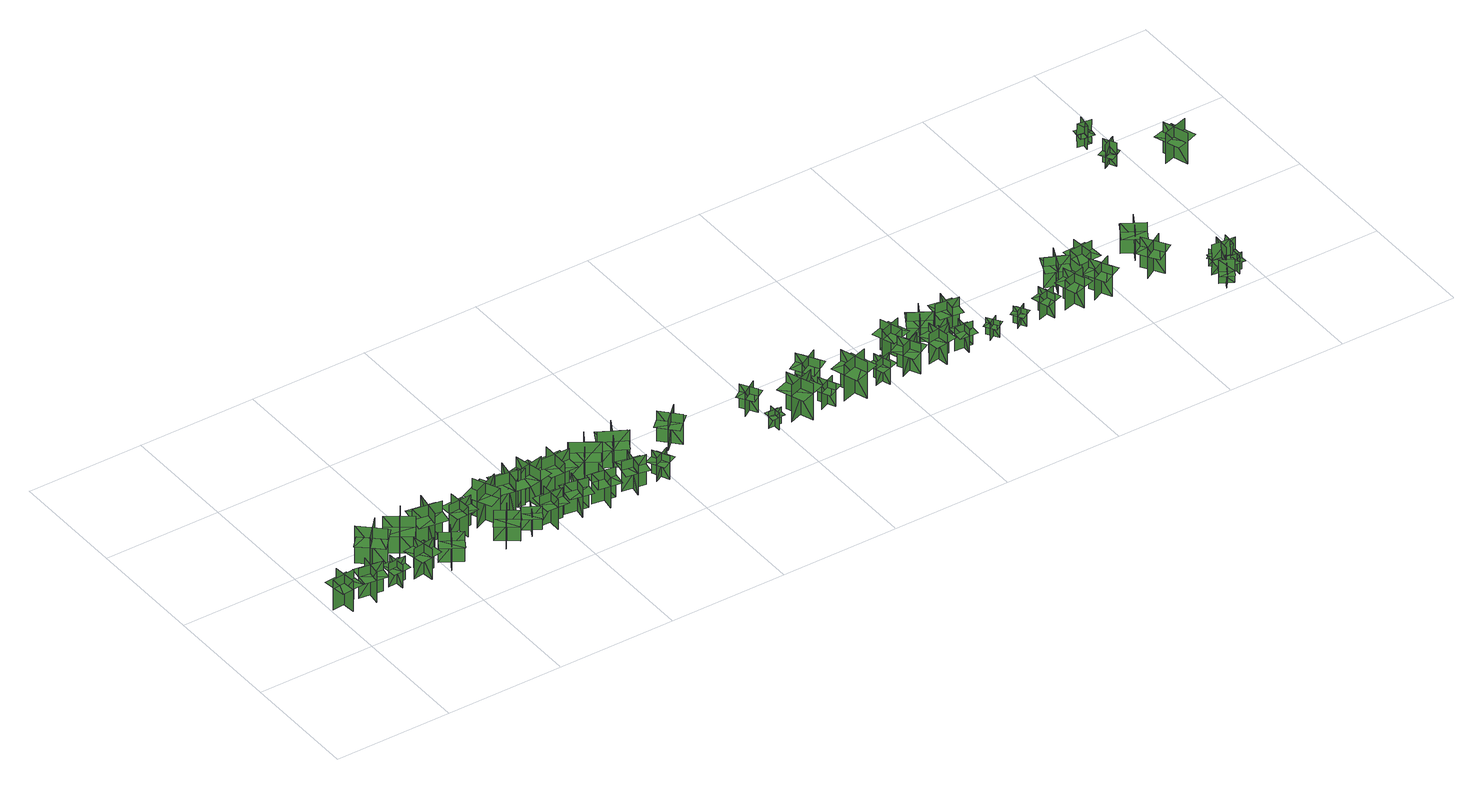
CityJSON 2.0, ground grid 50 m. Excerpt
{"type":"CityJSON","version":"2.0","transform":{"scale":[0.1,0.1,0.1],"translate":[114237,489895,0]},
"CityObjects":{
"tree1":{"type":"SolitaryVegetationObject","geometry":[{"type":"MultiSurface","lod":"1","boundaries":[[[0,1,2]],[[0,2,3]],[[4,5,6]],[[4,6,7]],[[8,9,10]],[[8,10,11]],[[8,11,12]],[[8,12,13]]]}]},
"tree2":{"type":"SolitaryVegetationObject","geometry":[{"type":"MultiSurface","lod":"1","boundaries":[[[14,15,16]],[[14,16,17]],[[18,19,20]],[[18,20,21]],[[22,23,24]],[[22,24,25]],[[22,25,26]],[[22,26,27]]]}]},
"tree3":{"type":"SolitaryVegetationObject","geometry":[{"type":"MultiSurface","lod":"1","boundaries":[[[28,29,30]],[[28,30,31]],[[32,33,34]],[[32,34,35]],[[36,37,38]],[[36,38,39]],[[36,39,40]],[[36,40,41]]]}]},
"tree4":{"type":"SolitaryVegetationObject","geometry":[{"type":"MultiSurface","lod":"1","boundaries":[[[42,43,44]],[[42,44,45]],[[46,47,48]],[[46,48,49]],[[50,51,52]],[[50,52,53]],[[50,53,54]],[[50,54,55]]]}]},
"tree5":{"type":"SolitaryVegetationObject","geometry":[{"type":"MultiSurface","lod":"1","boundaries":[[[56,57,58]],[[56,58,59]],[[60,61,62]],[[60,62,63]],[[64,65,66]],[[64,66,67]],[[64,67,68]],[[64,68,69]]]}]},
"tree6":{"type":"SolitaryVegetationObject","geometry":[{"type":"MultiSurface","lod":"1","boundaries":[[[70,71,72]],[[70,72,73]],[[74,75,76]],[[74,76,77]],[[78,79,80]],[[78,80,81]],[[78,81,82]],[[78,82,83]]]}]},
"tree7":{"type":"SolitaryVegetationObject","geometry":[{"type":"MultiSurface","lod":"1","boundaries":[[[84,85,86]],[[84,86,87]],[[88,89,90]],[[88,90,91]],[[92,93,94]],[[92,94,95]],[[92,95,96]],[[92,96,97]]]}]},
"tree8":{"type":"SolitaryVegetationObject","geometry":[{"type":"MultiSurface","lod":"1","boundaries":[[[98,99,100]],[[98,100,101]],[[102,103,104]],[[102,104,105]],[[106,107,108]],[[106,108,109]],[[106,109,110]],[[106,110,111]]]}]},
"tree9":{"type":"SolitaryVegetationObject","geometry":[{"type":"MultiSurface","lod":"1","boundaries":[[[112,113,114]],[[112,114,115]],[[116,117,118]],[[116,118,119]],[[120,121,122]],[[120,122,123]],[[120,123,124]],[[120,124,125]]]}]},
"tree10":{"type":"SolitaryVegetationObject","geometry":[{"type":"MultiSurface","lod":"1","boundaries":[[[126,127,128]],[[126,128,129]],[[130,131,132]],[[130,132,133]],[[134,135,136]],[[134,136,137]],[[134,137,138]],[[134,138,139]]]}]},
"tree11":{"type":"SolitaryVegetationObject","geometry":[{"type":"MultiSurface","lod":"1","boundaries":[[[140,141,142]],[[140,142,143]],[[144,145,146]],[[144,146,147]],[[148,149,150]],[[148,150,151]],[[148,151,152]],[[148,152,153]]]}]},
"tree12":{"type":"SolitaryVegetationObject","geometry":[{"type":"MultiSurface","lod":"1","boundaries":[[[154,155,156]],[[154,156,157]],[[158,159,160]],[[158,160,161]],[[162,163,164]],[[162,164,165]],[[162,165,166]],[[162,166,167]]]}]},
"tree13":{"type":"SolitaryVegetationObject","geometry":[{"type":"MultiSurface","lod":"1","boundaries":[[[168,169,170]],[[168,170,171]],[[172,173,174]],[[172,174,175]],[[176,177,178]],[[176,178,179]],[[176,179,180]],[[176,180,181]]]}]},
"tree14":{"type":"SolitaryVegetationObject","geometry":[{"type":"MultiSurface","lod":"1","boundaries":[[[182,183,184]],[[182,184,185]],[[186,187,188]],[[186,188,189]],[[190,191,192]],[[190,192,193]],[[190,193,194]],[[190,194,195]]]}]},
"tree15":{"type":"SolitaryVegetationObject","geometry":[{"type":"MultiSurface","lod":"1","boundaries":[[[196,197,198]],[[196,198,199]],[[200,201,202]],[[200,202,203]],[[204,205,206]],[[204,206,207]],[[204,207,208]],[[204,208,209]]]}]},
"tree16":{"type":"SolitaryVegetationObject","geometry":[{"type":"MultiSurface","lod":"1","boundaries":[[[210,211,212]],[[210,212,213]],[[214,215,216]],[[214,216,217]],[[218,219,220]],[[218,220,221]],[[218,221,222]],[[218,222,223]]]}]},
"tree17":{"type":"SolitaryVegetationObject","geometry":[{"type":"MultiSurface","lod":"1","boundaries":[[[224,225,226]],[[224,226,227]],[[228,229,230]],[[228,230,231]],[[232,233,234]],[[232,234,235]],[[232,235,236]],[[232,236,237]]]}]},
"tree18":{"type":"SolitaryVegetationObject","geometry":[{"type":"MultiSurface","lod":"1","boundaries":[[[238,239,240]],[[238,240,241]],[[242,243,244]],[[242,244,245]],[[246,247,248]],[[246,248,249]],[[246,249,250]],[[246,250,251]]]}]},
"tree19":{"type":"SolitaryVegetationObject","geometry":[{"type":"MultiSurface","lod":"1","boundaries":[[[252,253,254]],[[252,254,255]],[[256,257,258]],[[256,258,259]],[[260,261,262]],[[260,262,263]],[[260,263,264]],[[260,264,265]]]}]},
"tree20":{"type":"SolitaryVegetationObject","geometry":[{"type":"MultiSurface","lod":"1","boundaries":[[[266,267,268]],[[266,268,269]],[[270,271,272]],[[270,272,273]],[[274,275,276]],[[274,276,277]],[[274,277,278]],[[274,278,279]]]}]},
"tree21":{"type":"SolitaryVegetationObject","geometry":[{"type":"MultiSurface","lod":"1","boundaries":[[[280,281,282]],[[280,282,283]],[[284,285,286]],[[284,286,287]],[[288,289,290]],[[288,290,291]],[[288,291,292]],[[288,292,293]]]}]},
"tree22":{"type":"SolitaryVegetationObject","geometry":[{"type":"MultiSurface","lod":"1","boundaries":[[[294,295,296]],[[294,296,297]],[[298,299,300]],[[298,300,301]],[[302,303,304]],[[302,304,305]],[[302,305,306]],[[302,306,307]]]}]},
"tree23":{"type":"SolitaryVegetationObject","geometry":[{"type":"MultiSurface","lod":"1","boundaries":[[[308,309,310]],[[308,310,311]],[[312,313,314]],[[312,314,315]],[[316,317,318]],[[316,318,319]],[[316,319,320]],[[316,320,321]]]}]},
"tree24":{"type":"SolitaryVegetationObject","geometry":[{"type":"MultiSurface","lod":"1","boundaries":[[[322,323,324]],[[322,324,325]],[[326,327,328]],[[326,328,329]],[[330,331,332]],[[330,332,333]],[[330,333,334]],[[330,334,335]]]}]},
"tree25":{"type":"SolitaryVegetationObject","geometry":[{"type":"MultiSurface","lod":"1","boundaries":[[[336,337,338]],[[336,338,339]],[[340,341,342]],[[340,342,343]],[[344,345,346]],[[344,346,347]],[[344,347,348]],[[344,348,349]]]}]},
"tree26":{"type":"SolitaryVegetationObject","geometry":[{"type":"MultiSurface","lod":"1","boundaries":[[[350,351,352]],[[350,352,353]],[[354,355,356]],[[354,356,357]],[[358,359,360]],[[358,360,361]],[[358,361,362]],[[358,362,363]]]}]},
"tree27":{"type":"SolitaryVegetationObject","geometry":[{"type":"MultiSurface","lod":"1","boundaries":[[[364,365,366]],[[364,366,367]],[[368,369,370]],[[368,370,371]],[[372,373,374]],[[372,374,375]],[[372,375,376]],[[372,376,377]]]}]},
"tree28":{"type":"SolitaryVegetationObject","geometry":[{"type":"MultiSurface","lod":"1","boundaries":[[[378,379,380]],[[378,380,381]],[[382,383,384]],[[382,384,385]],[[386,387,388]],[[386,388,389]],[[386,389,390]],[[386,390,391]]]}]},
"tree29":{"type":"SolitaryVegetationObject","geometry":[{"type":"MultiSurface","lod":"1","boundaries":[[[392,393,394]],[[392,394,395]],[[396,397,398]],[[396,398,399]],[[400,401,402]],[[400,402,403]],[[400,403,404]],[[400,404,405]]]}]},
"tree30":{"type":"SolitaryVegetationObject","geometry":[{"type":"MultiSurface","lod":"1","boundaries":[[[406,407,408]],[[406,408,409]],[[410,411,412]],[[410,412,413]],[[414,415,416]],[[414,416,417]],[[414,417,418]],[[414,418,419]]]}]},
"tree31":{"type":"SolitaryVegetationObject","geometry":[{"type":"MultiSurface","lod":"1","boundaries":[[[420,421,422]],[[420,422,423]],[[424,425,426]],[[424,426,427]],[[428,429,430]],[[428,430,431]],[[428,431,432]],[[428,432,433]]]}]},
"tree32":{"type":"SolitaryVegetationObject","geometry":[{"type":"MultiSurface","lod":"1","boundaries":[[[434,435,436]],[[434,436,437]],[[438,439,440]],[[438,440,441]],[[442,443,444]],[[442,444,445]],[[442,445,446]],[[442,446,447]]]}]},
"tree33":{"type":"SolitaryVegetationObject","geometry":[{"type":"MultiSurface","lod":"1","boundaries":[[[448,449,450]],[[448,450,451]],[[452,453,454]],[[452,454,455]],[[456,457,458]],[[456,458,459]],[[456,459,460]],[[456,460,461]]]}]},
"tree34":{"type":"SolitaryVegetationObject","geometry":[{"type":"MultiSurface","lod":"1","boundaries":[[[462,463,464]],[[462,464,465]],[[466,467,468]],[[466,468,469]],[[470,471,472]],[[470,472,473]],[[470,473,474]],[[470,474,475]]]}]},
"tree35":{"type":"SolitaryVegetationObject","geometry":[{"type":"MultiSurface","lod":"1","boundaries":[[[476,477,478]],[[476,478,479]],[[480,481,482]],[[480,482,483]],[[484,485,486]],[[484,486,487]],[[484,487,488]],[[484,488,489]]]}]},
"tree36":{"type":"SolitaryVegetationObject","geometry":[{"type":"MultiSurface","lod":"1","boundaries":[[[490,491,492]],[[490,492,493]],[[494,495,496]],[[494,496,497]],[[498,499,500]],[[498,500,501]],[[498,501,502]],[[498,502,503]]]}]},
"tree37":{"type":"SolitaryVegetationObject","geometry":[{"type":"MultiSurface","lod":"1","boundaries":[[[504,505,506]],[[504,506,507]],[[508,509,510]],[[508,510,511]],[[512,513,514]],[[512,514,515]],[[512,515,516]],[[512,516,517]]]}]},
"tree38":{"type":"SolitaryVegetationObject","geometry":[{"type":"MultiSurface","lod":"1","boundaries":[[[518,519,520]],[[518,520,521]],[[522,523,524]],[[522,524,525]],[[526,527,528]],[[526,528,529]],[[526,529,530]],[[526,530,531]]]}]},
"tree39":{"type":"SolitaryVegetationObject","geometry":[{"type":"MultiSurface","lod":"1","boundaries":[[[532,533,534]],[[532,534,535]],[[536,537,538]],[[536,538,539]],[[540,541,542]],[[540,542,543]],[[540,543,544]],[[540,544,545]]]}]},
"tree40":{"type":"SolitaryVegetationObject","geometry":[{"type":"MultiSurface","lod":"1","boundaries":[[[546,547,548]],[[546,548,549]],[[550,551,552]],[[550,552,553]],[[554,555,556]],[[554,556,557]],[[554,557,558]],[[554,558,559]]]}]},
"tree41":{"type":"SolitaryVegetationObject","geometry":[{"type":"MultiSurface","lod":"1","boundaries":[[[560,561,562]],[[560,562,563]],[[564,565,566]],[[564,566,567]],[[568,569,570]],[[568,570,571]],[[568,571,572]],[[568,572,573]]]}]},
"tree42":{"type":"SolitaryVegetationObject","geometry":[{"type":"MultiSurface","lod":"1","boundaries":[[[574,575,576]],[[574,576,577]],[[578,579,580]],[[578,580,581]],[[582,583,584]],[[582,584,585]],[[582,585,586]],[[582,586,587]]]}]},
"tree43":{"type":"SolitaryVegetationObject","geometry":[{"type":"MultiSurface","lod":"1","boundaries":[[[588,589,590]],[[588,590,591]],[[592,593,594]],[[592,594,595]],[[596,597,598]],[[596,598,599]],[[596,599,600]],[[596,600,601]]]}]},
"tree44":{"type":"SolitaryVegetationObject","geometry":[{"type":"MultiSurface","lod":"1","boundaries":[[[602,603,604]],[[602,604,605]],[[606,607,608]],[[606,608,609]],[[610,611,612]],[[610,612,613]],[[610,613,614]],[[610,614,615]]]}]},
"tree45":{"type":"SolitaryVegetationObject","geometry":[{"type":"MultiSurface","lod":"1","boundaries":[[[616,617,618]],[[616,618,619]],[[620,621,622]],[[620,622,623]],[[624,625,626]],[[624,626,627]],[[624,627,628]],[[624,628,629]]]}]},
"tree46":{"type":"SolitaryVegetationObject","geometry":[{"type":"MultiSurface","lod":"1","boundaries":[[[630,631,632]],[[630,632,633]],[[634,635,636]],[[634,636,637]],[[638,639,635]],[[638,635,634]],[[640,641,631]],[[640,631,630]],[[630,631,642]],[[630,642,643]],[[630,644,645]],[[630,645,631]]]}]},
"tree47":{"type":"SolitaryVegetationObject","geometry":[{"type":"MultiSurface","lod":"1","boundaries":[[[646,647,648]],[[646,648,649]],[[650,651,652]],[[650,652,653]],[[654,655,651]],[[654,651,650]],[[656,657,647]],[[656,647,646]],[[646,647,658]],[[646,658,659]],[[646,660,661]],[[646,661,647]]]}]},
"tree48":{"type":"SolitaryVegetationObject","geometry":[{"type":"MultiSurface","lod":"1","boundaries":[[[662,663,664]],[[662,664,665]],[[666,667,668]],[[666,668,669]],[[670,671,672]],[[670,672,673]],[[670,674,675]],[[670,675,671]]]}]},
"tree49":{"type":"SolitaryVegetationObject","geometry":[{"type":"MultiSurface","lod":"1","boundaries":[[[676,677,678]],[[676,678,679]],[[680,681,682]],[[680,682,683]],[[684,685,686]],[[684,686,687]],[[684,688,689]],[[684,689,685]]]}]},
"tree50":{"type":"SolitaryVegetationObject","geometry":[{"type":"MultiSurface","lod":"1","boundaries":[[[690,691,692]],[[690,692,693]],[[694,695,696]],[[694,696,697]],[[698,699,695]],[[698,695,694]],[[700,701,691]],[[700,691,690]],[[690,691,702]],[[690,702,703]],[[690,704,705]],[[690,705,691]]]}]},
"tree51":{"type":"SolitaryVegetationObject","geometry":[{"type":"MultiSurface","lod":"1","boundaries":[[[706,707,708]],[[706,708,709]],[[710,711,712]],[[710,712,713]],[[714,715,711]],[[714,711,710]],[[716,717,707]],[[716,707,706]],[[706,707,718]],[[706,718,719]],[[706,720,721]],[[706,721,707]]]}]},
"tree52":{"type":"SolitaryVegetationObject","geometry":[{"type":"MultiSurface","lod":"1","boundaries":[[[722,723,724]],[[722,724,725]],[[726,727,728]],[[726,728,729]],[[730,731,727]],[[730,727,726]],[[732,733,723]],[[732,723,722]],[[722,723,734]],[[722,734,735]],[[722,736,737]],[[722,737,723]]]}]},
"tree53":{"type":"SolitaryVegetationObject","geometry":[{"type":"MultiSurface","lod":"1","boundaries":[[[738,739,740]],[[738,740,741]],[[742,743,744]],[[742,744,745]],[[746,747,748]],[[746,748,749]],[[746,749,750]],[[746,750,751]]]}]}
},
"vertices":[
[104,267,9],[5,257,9],[5,257,148],[104,267,148],[53,309,9],[62,210,9],[62,210,148],[53,309,148],[53,309,109],[3,305,109],[13,205,109],[62,210,109],[112,215,109],[103,314,109],
[179,305,7],[165,207,7],[165,207,145],[179,305,145],[126,266,7],[224,252,7],[224,252,145],[126,266,145],[126,266,106],[119,216,106],[217,203,106],[224,252,106],[231,301,106],[132,315,106],
[255,260,8],[332,264,8],[332,264,115],[255,260,115],[293,225,8],[289,302,8],[289,302,115],[293,225,115],[293,225,85],[331,227,85],[327,304,85],[289,302,85],[250,300,85],[254,223,85],
[327,371,7],[237,453,7],[237,453,177],[327,371,177],[324,452,7],[242,362,7],[242,362,177],[324,452,177],[324,452,129],[279,493,129],[197,403,129],[242,362,129],[287,321,129],[369,411,129],
[364,251,4],[462,267,4],[462,267,143],[364,251,143],[417,212,4],[401,310,4],[401,310,143],[417,212,143],[417,212,104],[466,220,104],[451,318,104],[401,310,104],[352,302,104],[368,204,104],
[375,362,7],[445,462,7],[445,462,176],[375,362,176],[455,375,7],[355,445,7],[355,445,176],[455,375,176],[455,375,129],[490,425,129],[390,495,129],[355,445,129],[320,395,129],[420,326,129],
[556,298,7],[504,212,7],[504,212,145],[556,298,145],[491,282,7],[576,231,7],[576,231,145],[491,282,145],[491,282,106],[465,239,106],[551,188,106],[576,231,106],[602,274,106],[517,325,106],
[524,352,6],[544,472,6],[544,472,175],[524,352,175],[590,399,6],[470,418,6],[470,418,175],[590,399,175],[590,399,128],[600,459,128],[480,478,128],[470,418,128],[460,358,128],[580,339,128],
[667,450,4],[673,350,4],[673,350,143],[667,450,143],[623,400,4],[722,406,4],[722,406,143],[623,400,143],[623,400,104],[626,351,104],[725,357,104],[722,406,104],[719,456,104],[620,450,104],
[803,288,6],[745,207,6],[745,207,145],[803,288,145],[737,278,6],[818,220,6],[818,220,145],[737,278,145],[737,278,106],[708,237,106],[789,179,106],[818,220,106],[847,261,106],[766,318,106],
[761,452,6],[812,342,6],[812,342,175],[761,452,175],[732,376,6],[843,428,6],[843,428,175],[732,376,175],[732,376,128],[758,321,128],[869,373,128],[843,428,128],[817,483,128],[707,432,128],
[905,282,7],[867,215,7],[867,215,115],[905,282,115],[855,269,7],[923,231,7],[923,231,115],[855,269,115],[855,269,85],[836,235,85],[904,197,85],[923,231,85],[942,264,85],[874,303,85],
[836,411,7],[956,391,7],[956,391,177],[836,411,177],[883,345,7],[903,465,7],[903,465,177],[883,345,177],[883,345,129],[943,335,129],[963,455,129],[903,465,129],[843,475,129],[823,355,129],
[975,297,6],[972,198,6],[972,198,145],[975,297,145],[926,252,6],[1026,249,6],[1026,249,145],[926,252,145],[926,252,106],[925,202,106],[1024,199,106],[1026,249,106],[1028,299,106],[928,302,106],
[926,391,7],[1045,416,7],[1045,416,176],[926,391,176],[994,347,7],[969,466,7],[969,466,176],[994,347,176],[994,347,129],[1053,359,129],[1028,478,129],[969,466,129],[909,453,129],[934,334,129],
[1087,208,5],[1105,306,5],[1105,306,144],[1087,208,144],[1142,246,5],[1044,263,5],[1044,263,144],[1142,246,144],[1142,246,105],[1151,295,105],[1052,312,105],[1044,263,105],[1035,214,105],[1133,197,105],
[1095,456,6],[1094,334,6],[1094,334,175],[1095,456,175],[1037,400,6],[1159,399,6],[1159,399,175],[1037,400,175],[1037,400,128],[1037,339,128],[1158,338,128],[1159,399,128],[1159,460,128],[1037,460,128],
[1260,243,6],[1162,258,6],[1162,258,144],[1260,243,144],[1221,297,6],[1206,198,6],[1206,198,144],[1221,297,144],[1221,297,105],[1172,304,105],[1157,206,105],[1206,198,105],[1255,191,105],[1270,289,105],
[1179,431,6],[1281,363,6],[1281,363,175],[1179,431,175],[1195,351,6],[1262,453,6],[1262,453,175],[1195,351,175],[1195,351,128],[1246,317,128],[1313,419,128],[1262,453,128],[1212,486,128],[1144,385,128],
[1296,257,7],[1394,240,7],[1394,240,145],[1296,257,145],[1334,203,7],[1352,301,7],[1352,301,145],[1334,203,145],[1334,203,106],[1383,194,106],[1401,292,106],[1352,301,106],[1303,310,106],[1285,212,106],
[1303,427,5],[1409,368,5],[1409,368,174],[1303,427,174],[1325,349,5],[1384,455,5],[1384,455,174],[1325,349,174],[1325,349,126],[1378,319,126],[1437,425,126],[1384,455,126],[1331,485,126],[1272,379,126],
[1436,233,8],[1505,267,8],[1505,267,115],[1436,233,115],[1484,216,8],[1450,286,8],[1450,286,115],[1484,216,115],[1484,216,85],[1519,233,85],[1485,303,85],[1450,286,85],[1415,269,85],[1449,199,85],
[1580,368,7],[1653,436,7],[1653,436,145],[1580,368,145],[1646,365,7],[1578,438,7],[1578,438,145],[1646,365,145],[1646,365,106],[1682,399,106],[1615,472,106],[1578,438,106],[1542,405,106],[1609,332,106],
[1988,292,8],[1987,237,8],[1987,237,85],[1988,292,85],[1961,267,8],[2016,266,8],[2016,266,85],[1961,267,85],[1961,267,63],[1961,239,63],[2016,239,63],[2016,266,63],[2017,294,63],[1961,294,63],
[1985,368,9],[1943,433,9],[1943,433,117],[1985,368,117],[1996,419,9],[1931,376,9],[1931,376,117],[1996,419,117],[1996,419,86],[1975,451,86],[1910,408,86],[1931,376,86],[1952,344,86],[2017,386,86],
[2055,255,5],[2169,296,5],[2169,296,174],[2055,255,174],[2128,220,5],[2087,334,5],[2087,334,174],[2128,220,174],[2128,220,127],[2185,241,127],[2144,355,127],[2087,334,127],[2029,314,127],[2071,199,127],
[2242,239,6],[2209,309,6],[2209,309,113],[2242,239,113],[2260,287,6],[2189,254,6],[2189,254,113],[2260,287,113],[2260,287,83],[2243,322,83],[2173,290,83],[2189,254,83],[2206,219,83],[2276,252,83],
[2250,356,7],[2201,443,7],[2201,443,145],[2250,356,145],[2268,420,7],[2182,371,7],[2182,371,145],[2268,420,145],[2268,420,107],[2243,463,107],[2157,414,107],[2182,371,107],[2206,327,107],[2293,377,107],
[2368,218,3],[2331,334,3],[2331,334,172],[2368,218,172],[2405,290,3],[2289,253,3],[2289,253,172],[2405,290,172],[2405,290,124],[2387,348,124],[2271,311,124],[2289,253,124],[2308,195,124],[2424,232,124],
[2438,260,7],[2512,282,7],[2512,282,114],[2438,260,114],[2483,236,7],[2461,310,7],[2461,310,114],[2483,236,114],[2483,236,84],[2520,247,84],[2498,321,84],[2461,310,84],[2424,299,84],[2446,225,84],
[2553,250,5],[2642,294,5],[2642,294,144],[2553,250,144],[2615,228,5],[2571,317,5],[2571,317,144],[2615,228,144],[2615,228,105],[2660,250,105],[2616,339,105],[2571,317,105],[2527,295,105],[2571,206,105],
[2637,408,5],[2543,374,5],[2543,374,143],[2637,408,143],[2577,437,5],[2610,343,5],[2610,343,143],[2577,437,143],[2577,437,104],[2530,420,104],[2564,326,104],[2610,343,104],[2657,360,104],[2624,453,104],
[2675,260,5],[2773,275,5],[2773,275,143],[2675,260,143],[2728,221,5],[2713,319,5],[2713,319,143],[2728,221,143],[2728,221,105],[2777,228,105],[2762,327,105],[2713,319,105],[2664,312,105],[2678,213,105],
[2681,414,6],[2767,364,6],[2767,364,144],[2681,414,144],[2697,350,6],[2748,436,6],[2748,436,144],[2697,350,144],[2697,350,106],[2740,325,106],[2791,410,106],[2748,436,106],[2705,461,106],[2654,375,106],
[2836,233,7],[2840,310,7],[2840,310,115],[2836,233,115],[2874,267,7],[2797,271,7],[2797,271,115],[2874,267,115],[2874,267,85],[2877,306,85],[2799,310,85],[2797,271,85],[2795,233,85],[2872,228,85],
[2796,396,6],[2895,384,6],[2895,384,144],[2796,396,144],[2836,344,6],[2849,442,6],[2849,442,144],[2836,344,144],[2836,344,106],[2886,337,106],[2898,436,106],[2849,442,106],[2799,449,106],[2787,350,106],
[2978,242,9],[2948,289,9],[2948,289,86],[2978,242,86],[2986,278,9],[2940,248,9],[2940,248,86],[2986,278,86],[2986,278,65],[2971,301,65],[2925,272,65],[2940,248,65],[2955,225,65],[3001,255,65],
[3066,253,8],[3113,281,8],[3113,281,85],[3066,253,85],[3101,243,8],[3073,291,8],[3073,291,85],[3101,243,85],[3101,243,63],[3125,257,63],[3097,305,63],[3073,291,63],[3049,277,63],[3077,229,63],
[3216,230,7],[3194,304,7],[3194,304,114],[3216,230,114],[3241,275,7],[3166,253,7],[3166,253,114],[3241,275,114],[3241,275,84],[3230,312,84],[3155,291,84],[3166,253,84],[3177,216,84],[3252,238,84],
[3340,218,6],[3313,314,6],[3313,314,144],[3340,218,144],[3373,276,6],[3277,249,6],[3277,249,144],[3373,276,144],[3373,276,105],[3359,324,105],[3263,297,105],[3277,249,105],[3290,201,105],[3386,228,105],
[3287,405,6],[3379,366,6],[3379,366,144],[3287,405,144],[3311,344,6],[3351,435,6],[3351,435,144],[3311,344,144],[3311,344,106],[3357,324,106],[3396,415,106],[3351,435,106],[3305,455,106],[3266,363,106],
[3467,219,5],[3423,308,5],[3423,308,144],[3467,219,144],[3489,282,5],[3400,238,5],[3400,238,144],[3489,282,144],[3489,282,105],[3466,327,105],[3377,282,105],[3400,238,105],[3422,193,105],[3511,238,105],
[3492,390,8],[3393,384,8],[3393,384,146],[3492,390,146],[3443,434,8],[3449,335,8],[3449,335,146],[3443,434,146],[3443,434,108],[3393,431,108],[3399,332,108],[3449,335,108],[3498,338,108],[3493,437,108],
[3705,222,8],[3652,306,8],[3652,306,146],[3705,222,146],[3720,286,8],[3635,233,8],[3635,233,146],[3720,286,146],[3720,286,107],[3693,328,107],[3609,276,107],[3635,233,107],[3662,191,107],[3746,244,107],
[3659,349,9],[3710,435,9],[3710,435,147],[3659,349,147],[3724,365,9],[3638,416,9],[3638,416,147],[3724,365,147],[3724,365,108],[3749,408,108],[3664,459,108],[3638,416,108],[3613,373,108],[3698,322,108],
[3882,28,64],[3831,57,64],[3816,30,64],[3867,1,64],[3843,16,64],[3872,68,64],[3869,69,118],[3840,18,118],[3840,18,9],[3869,69,9],[3884,30,9],[3832,59,9],[3831,57,118],[3882,28,118],[3897,54,64],[3845,83,64],
[3873,70,79],[3881,146,79],[3841,150,79],[3834,74,79],[3839,110,79],[3915,102,79],[3915,107,149],[3839,115,149],[3839,115,9],[3915,107,9],[3876,69,9],[3884,145,9],[3881,146,149],[3873,70,149],[3912,66,79],[3919,142,79],
[3899,163,9],[3862,134,9],[3862,134,88],[3899,163,88],[3863,167,9],[3893,130,9],[3893,130,88],[3863,167,88],[3863,167,63],[3893,130,63],[3913,146,63],[3884,184,63],[3843,151,63],[3872,114,63],
[3931,110,9],[3930,63,9],[3930,63,88],[3931,110,88],[3905,85,9],[3952,84,9],[3952,84,88],[3905,85,88],[3905,85,62],[3952,84,62],[3953,110,62],[3905,111,62],[3905,59,62],[3952,58,62],
[3902,142,64],[3961,137,64],[3964,167,64],[3905,173,64],[3933,169,64],[3928,110,64],[3932,109,119],[3937,169,119],[3937,169,10],[3932,109,10],[3902,139,10],[3961,134,10],[3961,137,119],[3902,142,119],[3900,112,64],[3959,107,64],
[3926,857,67],[3899,910,67],[3871,896,68],[3898,843,68],[3886,869,67],[3939,896,67],[3938,900,122],[3885,873,122],[3885,873,13],[3938,900,13],[3928,859,13],[3901,911,13],[3899,910,122],[3926,857,122],[3952,871,68],[3926,924,68],
[3909,1067,66],[3901,1008,66],[3932,1004,66],[3940,1062,66],[3935,1034,66],[3876,1043,66],[3875,1039,120],[3934,1031,120],[3934,1031,11],[3875,1039,11],[3907,1067,11],[3899,1008,11],[3901,1008,120],[3909,1067,120],[3880,1071,66],[3871,1012,66],
[4155,729,9],[4121,837,9],[4121,837,150],[4155,729,150],[4197,809,9],[4089,775,9],[4089,775,150],[4197,809,150],[4161,738,104],[4210,755,104],[4174,862,104],[4125,845,104],[4075,829,104],[4111,722,104]
]}
